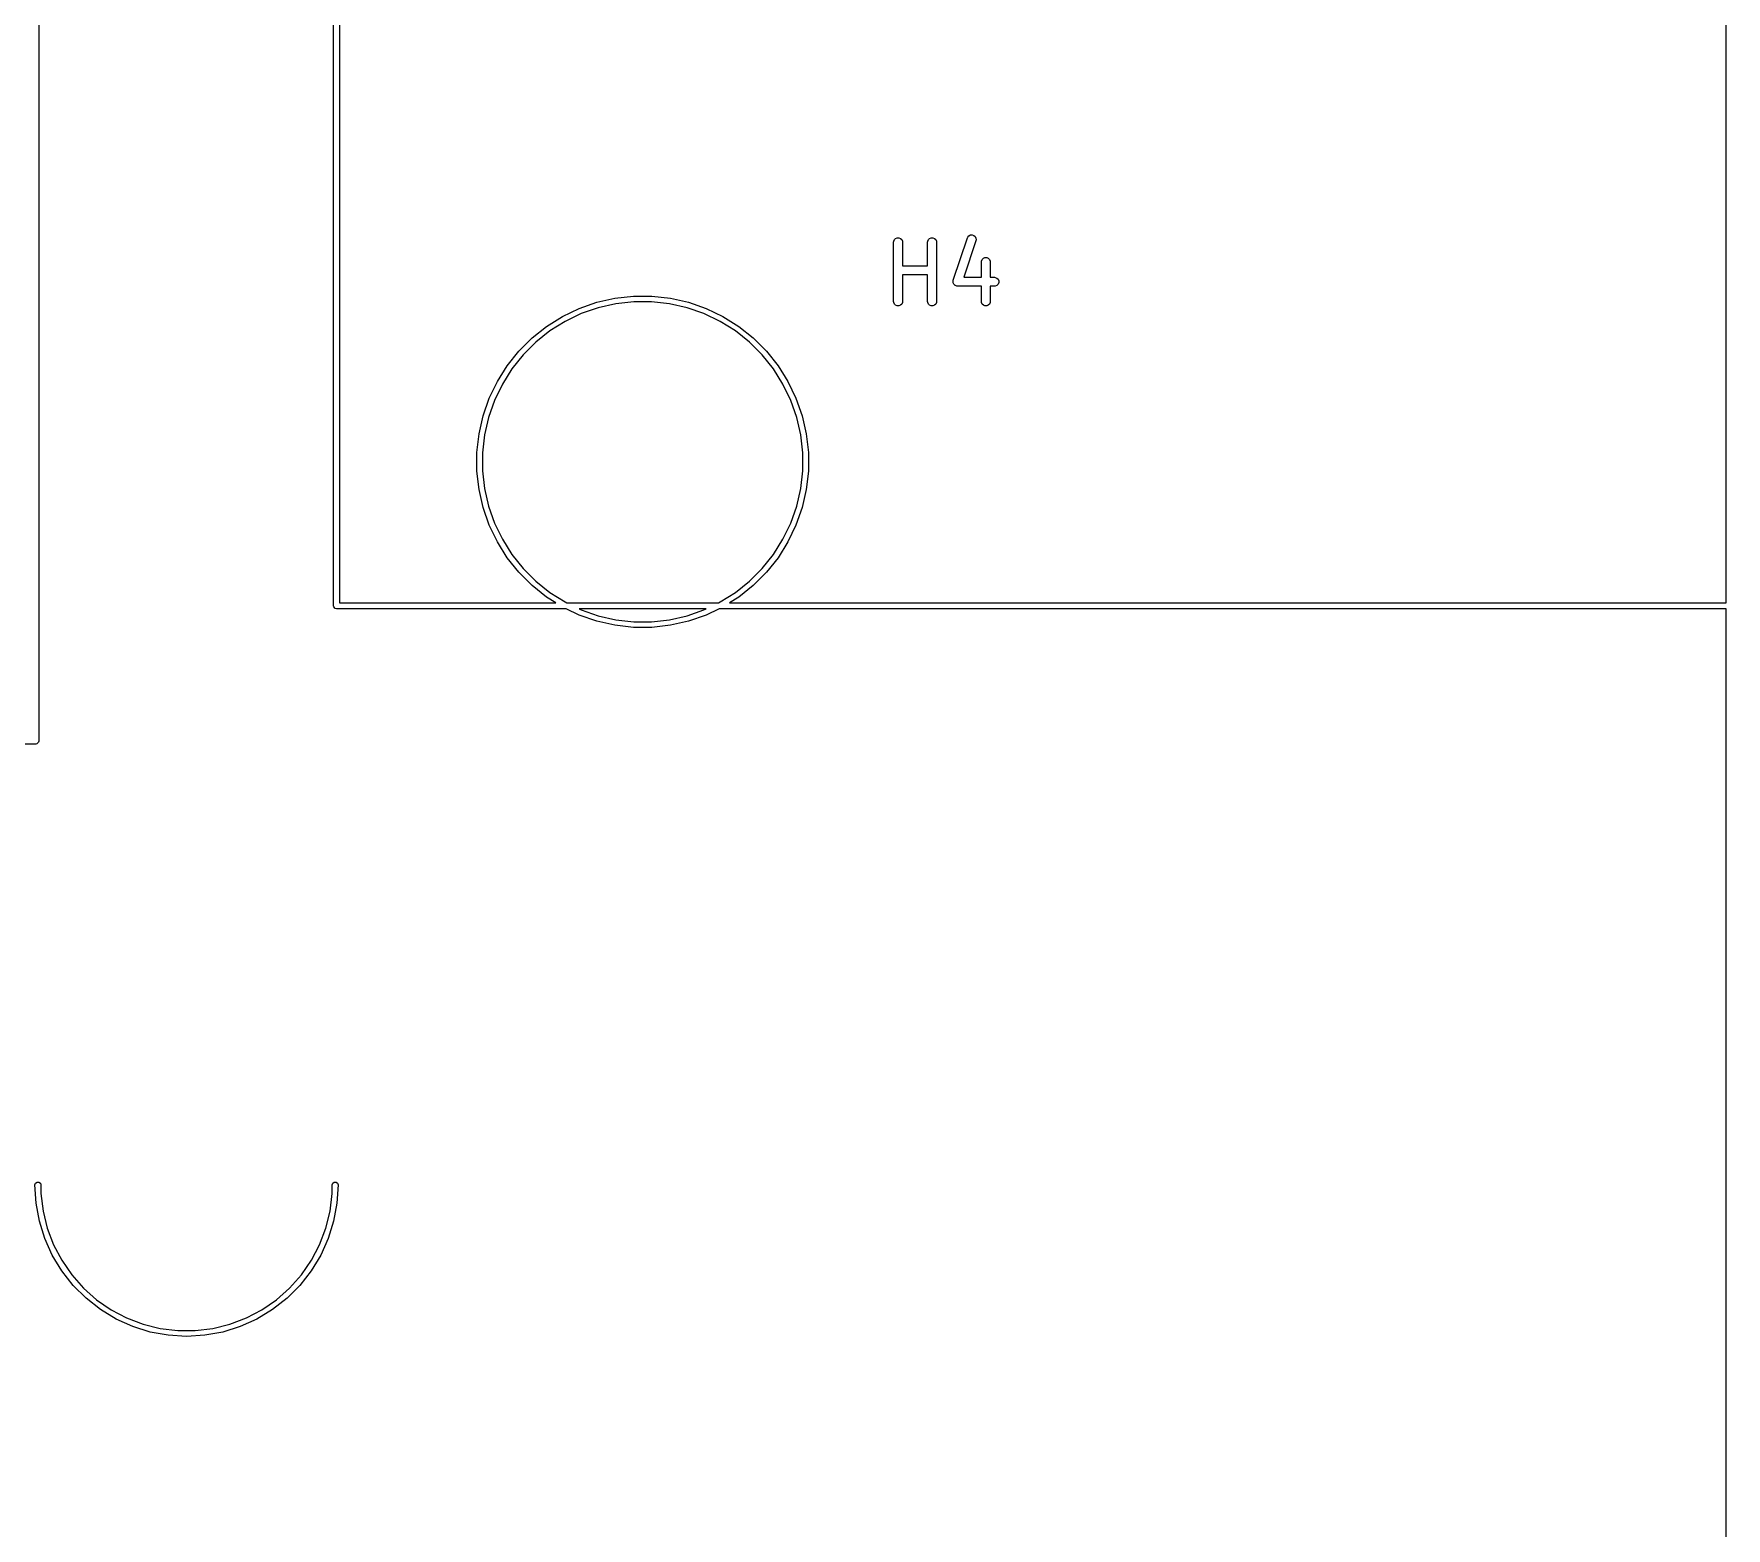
# Model space of a CAD drawing. Extents: x 33 to 314, y -190 to -72.
# Drawn here: x 170.73 to 199.21, y -137.01 to -111.86 of the extents above; entities that cross this region are included whole.
import ezdxf

# ---------------------------------------------------------------- set-up
doc = ezdxf.new("R2010")
doc.units = 0
doc.layers.add('BLACK', color=7, linetype='CONTINUOUS')

msp = doc.modelspace()

# ---------------------------------------------------------------- linework, layer by layer
at = {"layer": 'BLACK', "linetype": 'CONTINUOUS'}
for p, q in [((175.8725, -85.7125), (175.8725, -121.4375)), ((199.2055, -121.4375), (199.2055, -85.7125)), ((170.8125, -105.027553), (170.8125, -123.7625)), ((175.7725, -121.4875), (175.7725, -105.011533)), ((185.210735, -115.325651), (185.231427, -115.304959)), ((185.231427, -115.304959), (185.258463, -115.29376)), ((185.258463, -115.29376), (185.287727, -115.29376)), ((185.287727, -115.29376), (185.314763, -115.304959)), ((185.314763, -115.304959), (185.335455, -115.325651)), ((185.782163, -115.325651), (185.802855, -115.304959)), ((185.802855, -115.304959), (185.829891, -115.29376)), ((185.829891, -115.29376), (185.859155, -115.29376)), ((185.859155, -115.29376), (185.886191, -115.304959)), ((185.886191, -115.304959), (185.906883, -115.325651)), ((186.201944, -116.010268), (186.440039, -115.295983)), ((186.440039, -115.295983), (186.446033, -115.282558)), ((186.446033, -115.282558), (186.465207, -115.260451)), ((186.465207, -115.260451), (186.49138, -115.247364)), ((186.49138, -115.247364), (186.52057, -115.245289)), ((186.52057, -115.245289), (186.548332, -115.254543)), ((186.548332, -115.254543), (186.57044, -115.273717)), ((186.57044, -115.273717), (186.583526, -115.299891)), ((186.583526, -115.299891), (186.585601, -115.329081)), ((185.198095, -115.367319), (185.199536, -115.352687)), ((185.198095, -116.367319), (185.198095, -115.367319)), ((185.199536, -115.352687), (185.210735, -115.325651)), ((185.335455, -115.325651), (185.346654, -115.352687)), ((185.346654, -115.352687), (185.348095, -115.367319)), ((185.348095, -115.367319), (185.348095, -115.768509)), ((185.769523, -115.367319), (185.770964, -115.352687)), ((185.769523, -115.768509), (185.769523, -115.367319)), ((185.770964, -115.352687), (185.782163, -115.325651)), ((185.906883, -115.325651), (185.918082, -115.352687)), ((185.918082, -115.352687), (185.919523, -115.367319)), ((185.919523, -115.367319), (185.919523, -116.367319)), ((186.582341, -115.343418), (186.377152, -115.958985)), ((186.585601, -115.329081), (186.582341, -115.343418)), ((185.348095, -115.768509), (185.769523, -115.768509)), ((186.674285, -115.700652), (186.675726, -115.68602)), ((186.674285, -115.958985), (186.674285, -115.700652)), ((186.675726, -115.68602), (186.686925, -115.658984)), ((186.686925, -115.658984), (186.707617, -115.638292)), ((186.707617, -115.638292), (186.734653, -115.627093)), ((186.734653, -115.627093), (186.763917, -115.627093)), ((186.763917, -115.627093), (186.790953, -115.638292)), ((186.790953, -115.638292), (186.811645, -115.658984)), ((186.811645, -115.658984), (186.822844, -115.68602)), ((186.822844, -115.68602), (186.824285, -115.700652)), ((186.824285, -115.700652), (186.824285, -115.958985)), ((185.769523, -115.918509), (185.348095, -115.918509)), ((185.348095, -115.918509), (185.348095, -116.367319)), ((185.769523, -116.367319), (185.769523, -115.918509)), ((186.198684, -116.024605), (186.199536, -116.020858)), ((186.199536, -116.03659), (186.198684, -116.024605)), ((186.199536, -116.019353), (186.200294, -116.017521)), ((186.199536, -116.020858), (186.199536, -116.019353)), ((186.199536, -116.048617), (186.199536, -116.03659)), ((186.200568, -116.051108), (186.199536, -116.048617)), ((186.200294, -116.017521), (186.201944, -116.010268)), ((186.200759, -116.053795), (186.200568, -116.051108)), ((186.206133, -116.064544), (186.200759, -116.053795)), ((186.210735, -116.075653), (186.206133, -116.064544)), ((186.21264, -116.077558), (186.210735, -116.075653)), ((186.213845, -116.079968), (186.21264, -116.077558)), ((186.222927, -116.087845), (186.213845, -116.079968)), ((186.231427, -116.096345), (186.222927, -116.087845)), ((186.233915, -116.097375), (186.231427, -116.096345)), ((186.235952, -116.099142), (186.233915, -116.097375)), ((186.247355, -116.102943), (186.235952, -116.099142)), ((186.258463, -116.107544), (186.247355, -116.102943)), ((186.262289, -116.10792), (186.258463, -116.107544)), ((186.263715, -116.108396), (186.262289, -116.10792)), ((186.265689, -116.108255), (186.263715, -116.108396)), ((186.273095, -116.108985), (186.265689, -116.108255)), ((186.674285, -116.108985), (186.273095, -116.108985)), ((186.377152, -115.958985), (186.674285, -115.958985)), ((186.674285, -116.367319), (186.674285, -116.108985)), ((186.824285, -115.958985), (186.892142, -115.958985)), ((186.892142, -116.108985), (186.824285, -116.108985)), ((186.824285, -116.108985), (186.824285, -116.367319)), ((186.892142, -115.958985), (186.906774, -115.960426)), ((186.906774, -116.107544), (186.892142, -116.108985)), ((186.906774, -115.960426), (186.93381, -115.971625)), ((186.93381, -116.096345), (186.906774, -116.107544)), ((186.93381, -115.971625), (186.954502, -115.992317)), ((186.954502, -116.075653), (186.93381, -116.096345)), ((186.954502, -115.992317), (186.965701, -116.019353)), ((186.965701, -116.048617), (186.954502, -116.075653)), ((186.965701, -116.019353), (186.965701, -116.048617)), ((179.90635, -116.48255), (180.201932, -116.379121)), ((180.201932, -116.379121), (180.507236, -116.309437)), ((180.523276, -116.403841), (180.228441, -116.471136)), ((180.507236, -116.309437), (180.818422, -116.274375)), ((180.823791, -116.369982), (180.523276, -116.403841)), ((180.818422, -116.274375), (181.131578, -116.274375)), ((181.126209, -116.369982), (180.823791, -116.369982)), ((181.426724, -116.403841), (181.126209, -116.369982)), ((181.131578, -116.274375), (181.442764, -116.309437)), ((181.721559, -116.471136), (181.426724, -116.403841)), ((181.442764, -116.309437), (181.748068, -116.379121)), ((181.748068, -116.379121), (182.04365, -116.48255)), ((185.199536, -116.381951), (185.198095, -116.367319)), ((185.210735, -116.408987), (185.199536, -116.381951)), ((185.231427, -116.429679), (185.210735, -116.408987)), ((185.258463, -116.440878), (185.231427, -116.429679)), ((185.287727, -116.440878), (185.258463, -116.440878)), ((185.314763, -116.429679), (185.287727, -116.440878)), ((185.335455, -116.408987), (185.314763, -116.429679)), ((185.346654, -116.381951), (185.335455, -116.408987)), ((185.348095, -116.367319), (185.346654, -116.381951)), ((185.770964, -116.381951), (185.769523, -116.367319)), ((185.782163, -116.408987), (185.770964, -116.381951)), ((185.802855, -116.429679), (185.782163, -116.408987)), ((185.829891, -116.440878), (185.802855, -116.429679)), ((185.859155, -116.440878), (185.829891, -116.440878)), ((185.886191, -116.429679), (185.859155, -116.440878)), ((185.906883, -116.408987), (185.886191, -116.429679)), ((185.918082, -116.381951), (185.906883, -116.408987)), ((185.919523, -116.367319), (185.918082, -116.381951)), ((186.675726, -116.381951), (186.674285, -116.367319)), ((186.686925, -116.408987), (186.675726, -116.381951)), ((186.707617, -116.429679), (186.686925, -116.408987)), ((186.734653, -116.440878), (186.707617, -116.429679)), ((186.763917, -116.440878), (186.734653, -116.440878)), ((186.790953, -116.429679), (186.763917, -116.440878)), ((186.811645, -116.408987), (186.790953, -116.429679)), ((186.822844, -116.381951), (186.811645, -116.408987)), ((186.824285, -116.367319), (186.822844, -116.381951)), ((179.35905, -116.785032), (179.624206, -116.618423)), ((179.670526, -116.702232), (179.414462, -116.863127)), ((179.624206, -116.618423), (179.90635, -116.48255)), ((179.942994, -116.571018), (179.670526, -116.702232)), ((180.228441, -116.471136), (179.942994, -116.571018)), ((182.007006, -116.571018), (181.721559, -116.471136)), ((182.279474, -116.702232), (182.007006, -116.571018)), ((182.04365, -116.48255), (182.325794, -116.618423)), ((182.535538, -116.863127), (182.279474, -116.702232)), ((182.325794, -116.618423), (182.59095, -116.785032)), ((178.892781, -117.201715), (179.114215, -116.980281)), ((179.114215, -116.980281), (179.35905, -116.785032)), ((179.414462, -116.863127), (179.178023, -117.051681)), ((182.771977, -117.051681), (182.535538, -116.863127)), ((182.59095, -116.785032), (182.835785, -116.980281)), ((182.835785, -116.980281), (183.057219, -117.201715)), ((178.697532, -117.44655), (178.892781, -117.201715)), ((178.964181, -117.265523), (178.775627, -117.501962)), ((179.178023, -117.051681), (178.964181, -117.265523)), ((182.985819, -117.265523), (182.771977, -117.051681)), ((183.174373, -117.501962), (182.985819, -117.265523)), ((183.057219, -117.201715), (183.252468, -117.44655)), ((178.530923, -117.711706), (178.697532, -117.44655)), ((178.775627, -117.501962), (178.614732, -117.758026)), ((183.335268, -117.758026), (183.174373, -117.501962)), ((183.252468, -117.44655), (183.419077, -117.711706)), ((178.39505, -117.99385), (178.530923, -117.711706)), ((178.614732, -117.758026), (178.483518, -118.030494)), ((183.466482, -118.030494), (183.335268, -117.758026)), ((183.419077, -117.711706), (183.55495, -117.99385)), ((178.291621, -118.289432), (178.39505, -117.99385)), ((178.483518, -118.030494), (178.383636, -118.315941)), ((183.566364, -118.315941), (183.466482, -118.030494)), ((183.55495, -117.99385), (183.658379, -118.289432)), ((178.221937, -118.594736), (178.291621, -118.289432)), ((178.383636, -118.315941), (178.316341, -118.610776)), ((183.633659, -118.610776), (183.566364, -118.315941)), ((183.658379, -118.289432), (183.728063, -118.594736)), ((178.186875, -118.905922), (178.221937, -118.594736)), ((178.316341, -118.610776), (178.282482, -118.911291)), ((183.667518, -118.911291), (183.633659, -118.610776)), ((183.728063, -118.594736), (183.763125, -118.905922)), ((178.186875, -118.911291), (178.186875, -118.905922)), ((178.186875, -119.219078), (178.186875, -118.911291)), ((178.282482, -118.911291), (178.282482, -119.213709)), ((183.667518, -119.213709), (183.667518, -118.911291)), ((183.763125, -118.905922), (183.763125, -119.219078)), ((178.221937, -119.530264), (178.186875, -119.219078)), ((178.282482, -119.213709), (178.316341, -119.514224)), ((183.633659, -119.514224), (183.667518, -119.213709)), ((183.763125, -119.219078), (183.728063, -119.530264)), ((178.291621, -119.835568), (178.221937, -119.530264)), ((178.316341, -119.514224), (178.383636, -119.809059)), ((183.566364, -119.809059), (183.633659, -119.514224)), ((183.728063, -119.530264), (183.658379, -119.835568)), ((178.39505, -120.13115), (178.291621, -119.835568)), ((178.383636, -119.809059), (178.483518, -120.094506)), ((183.466482, -120.094506), (183.566364, -119.809059)), ((183.658379, -119.835568), (183.55495, -120.13115)), ((178.530923, -120.413294), (178.39505, -120.13115)), ((178.483518, -120.094506), (178.614732, -120.366974)), ((183.335268, -120.366974), (183.466482, -120.094506)), ((183.55495, -120.13115), (183.419077, -120.413294)), ((178.697532, -120.67845), (178.530923, -120.413294)), ((178.614732, -120.366974), (178.775627, -120.623038)), ((183.174373, -120.623038), (183.335268, -120.366974)), ((183.419077, -120.413294), (183.252468, -120.67845)), ((178.892781, -120.923285), (178.697532, -120.67845)), ((178.775627, -120.623038), (178.964181, -120.859477)), ((182.985819, -120.859477), (183.174373, -120.623038)), ((183.252468, -120.67845), (183.057219, -120.923285)), ((179.114215, -121.144719), (178.892781, -120.923285)), ((178.964181, -120.859477), (179.178023, -121.073319)), ((182.771977, -121.073319), (182.985819, -120.859477)), ((183.057219, -120.923285), (182.835785, -121.144719)), ((179.35905, -121.339968), (179.114215, -121.144719)), ((179.178023, -121.073319), (179.414462, -121.261873)), ((179.414462, -121.261873), (179.670526, -121.422768)), ((182.279474, -121.422768), (182.535538, -121.261873)), ((182.535538, -121.261873), (182.771977, -121.073319)), ((182.835785, -121.144719), (182.59095, -121.339968)), ((175.776306, -121.506634), (175.7725, -121.4875)), ((175.803366, -121.533694), (175.776306, -121.506634)), ((175.8225, -121.5375), (175.803366, -121.533694)), ((179.688418, -121.5375), (175.8225, -121.5375)), ((175.8725, -121.4375), (179.514271, -121.4375)), ((179.514271, -121.4375), (179.35905, -121.339968)), ((179.670526, -121.422768), (179.701117, -121.4375)), ((179.90635, -121.64245), (179.688418, -121.5375)), ((179.701117, -121.4375), (182.248883, -121.4375)), ((179.908769, -121.5375), (179.942994, -121.553982)), ((182.041231, -121.5375), (179.908769, -121.5375)), ((179.942994, -121.553982), (180.228441, -121.653864)), ((181.721559, -121.653864), (182.007006, -121.553982)), ((182.007006, -121.553982), (182.041231, -121.5375)), ((182.261582, -121.5375), (182.04365, -121.64245)), ((182.248883, -121.4375), (182.279474, -121.422768)), ((199.2055, -121.5375), (182.261582, -121.5375)), ((182.59095, -121.339968), (182.435729, -121.4375)), ((182.435729, -121.4375), (199.2055, -121.4375)), ((199.2055, -161.8625), (199.2055, -121.5375)), ((180.201932, -121.745879), (179.90635, -121.64245)), ((180.507236, -121.815563), (180.201932, -121.745879)), ((180.228441, -121.653864), (180.523276, -121.721159)), ((180.818422, -121.850625), (180.507236, -121.815563)), ((180.523276, -121.721159), (180.823791, -121.755018)), ((181.131578, -121.850625), (180.818422, -121.850625)), ((180.823791, -121.755018), (181.126209, -121.755018)), ((181.126209, -121.755018), (181.426724, -121.721159)), ((181.442764, -121.815563), (181.131578, -121.850625)), ((181.426724, -121.721159), (181.721559, -121.653864)), ((181.748068, -121.745879), (181.442764, -121.815563)), ((182.04365, -121.64245), (181.748068, -121.745879)), ((170.7625, -123.8125), (147.3175, -123.8125)), ((170.781634, -123.808694), (170.7625, -123.8125)), ((170.808694, -123.781634), (170.781634, -123.808694)), ((170.8125, -123.7625), (170.808694, -123.781634)), ((170.75, -131.23), (170.759549, -131.200611)), ((170.768592, -131.537369), (170.75, -131.23)), ((170.759549, -131.200611), (170.784549, -131.182447)), ((170.784549, -131.182447), (170.815451, -131.182447)), ((170.815451, -131.182447), (170.840451, -131.200611)), ((170.840451, -131.200611), (170.85, -131.23)), ((170.85, -131.23), (170.85, -131.378198)), ((175.75, -131.23), (175.759549, -131.200611)), ((175.75, -131.378198), (175.75, -131.23)), ((175.759549, -131.200611), (175.784549, -131.182447)), ((175.784549, -131.182447), (175.815451, -131.182447)), ((175.815451, -131.182447), (175.840451, -131.200611)), ((175.85, -131.23), (175.831408, -131.537369)), ((175.840451, -131.200611), (175.85, -131.23)), ((170.824098, -131.840255), (170.768592, -131.537369)), ((170.85, -131.378198), (170.885727, -131.672432)), ((175.714273, -131.672432), (175.75, -131.378198)), ((175.831408, -131.537369), (175.775902, -131.840255)), ((170.885727, -131.672432), (170.956659, -131.960215)), ((175.643341, -131.960215), (175.714273, -131.672432)), ((170.915709, -132.134242), (170.824098, -131.840255)), ((170.956659, -131.960215), (171.061762, -132.237349)), ((175.538238, -132.237349), (175.643341, -131.960215)), ((175.775902, -131.840255), (175.684291, -132.134242)), ((171.042087, -132.415044), (170.915709, -132.134242)), ((171.061762, -132.237349), (171.199504, -132.499794)), ((175.400496, -132.499794), (175.538238, -132.237349)), ((175.684291, -132.134242), (175.557913, -132.415044)), ((171.201391, -132.678565), (171.042087, -132.415044)), ((171.199504, -132.499794), (171.367875, -132.743723)), ((171.391298, -132.920963), (171.201391, -132.678565)), ((175.398609, -132.678565), (175.208702, -132.920963)), ((175.232125, -132.743723), (175.400496, -132.499794)), ((175.557913, -132.415044), (175.398609, -132.678565)), ((171.367875, -132.743723), (171.564422, -132.965578)), ((171.609037, -133.138702), (171.391298, -132.920963)), ((171.564422, -132.965578), (171.786277, -133.162125)), ((174.813723, -133.162125), (175.035578, -132.965578)), ((175.208702, -132.920963), (174.990963, -133.138702)), ((175.035578, -132.965578), (175.232125, -132.743723)), ((171.851435, -133.328609), (171.609037, -133.138702)), ((171.786277, -133.162125), (172.030206, -133.330496)), ((174.569794, -133.330496), (174.813723, -133.162125)), ((174.990963, -133.138702), (174.748565, -133.328609)), ((172.114956, -133.487913), (171.851435, -133.328609)), ((172.030206, -133.330496), (172.292651, -133.468238)), ((172.395758, -133.614291), (172.114956, -133.487913)), ((172.292651, -133.468238), (172.569785, -133.573341)), ((174.030215, -133.573341), (174.307349, -133.468238)), ((174.485044, -133.487913), (174.204242, -133.614291)), ((174.307349, -133.468238), (174.569794, -133.330496)), ((174.748565, -133.328609), (174.485044, -133.487913)), ((172.689745, -133.705902), (172.395758, -133.614291)), ((172.569785, -133.573341), (172.857568, -133.644273)), ((172.992631, -133.761408), (172.689745, -133.705902)), ((172.857568, -133.644273), (173.151802, -133.68)), ((173.3, -133.78), (172.992631, -133.761408)), ((173.151802, -133.68), (173.448198, -133.68)), ((173.607369, -133.761408), (173.3, -133.78)), ((173.448198, -133.68), (173.742432, -133.644273)), ((173.910255, -133.705902), (173.607369, -133.761408)), ((173.742432, -133.644273), (174.030215, -133.573341)), ((174.204242, -133.614291), (173.910255, -133.705902))]:
    msp.add_line(p, q, dxfattribs=at)

doc.saveas('drawing.dxf')
